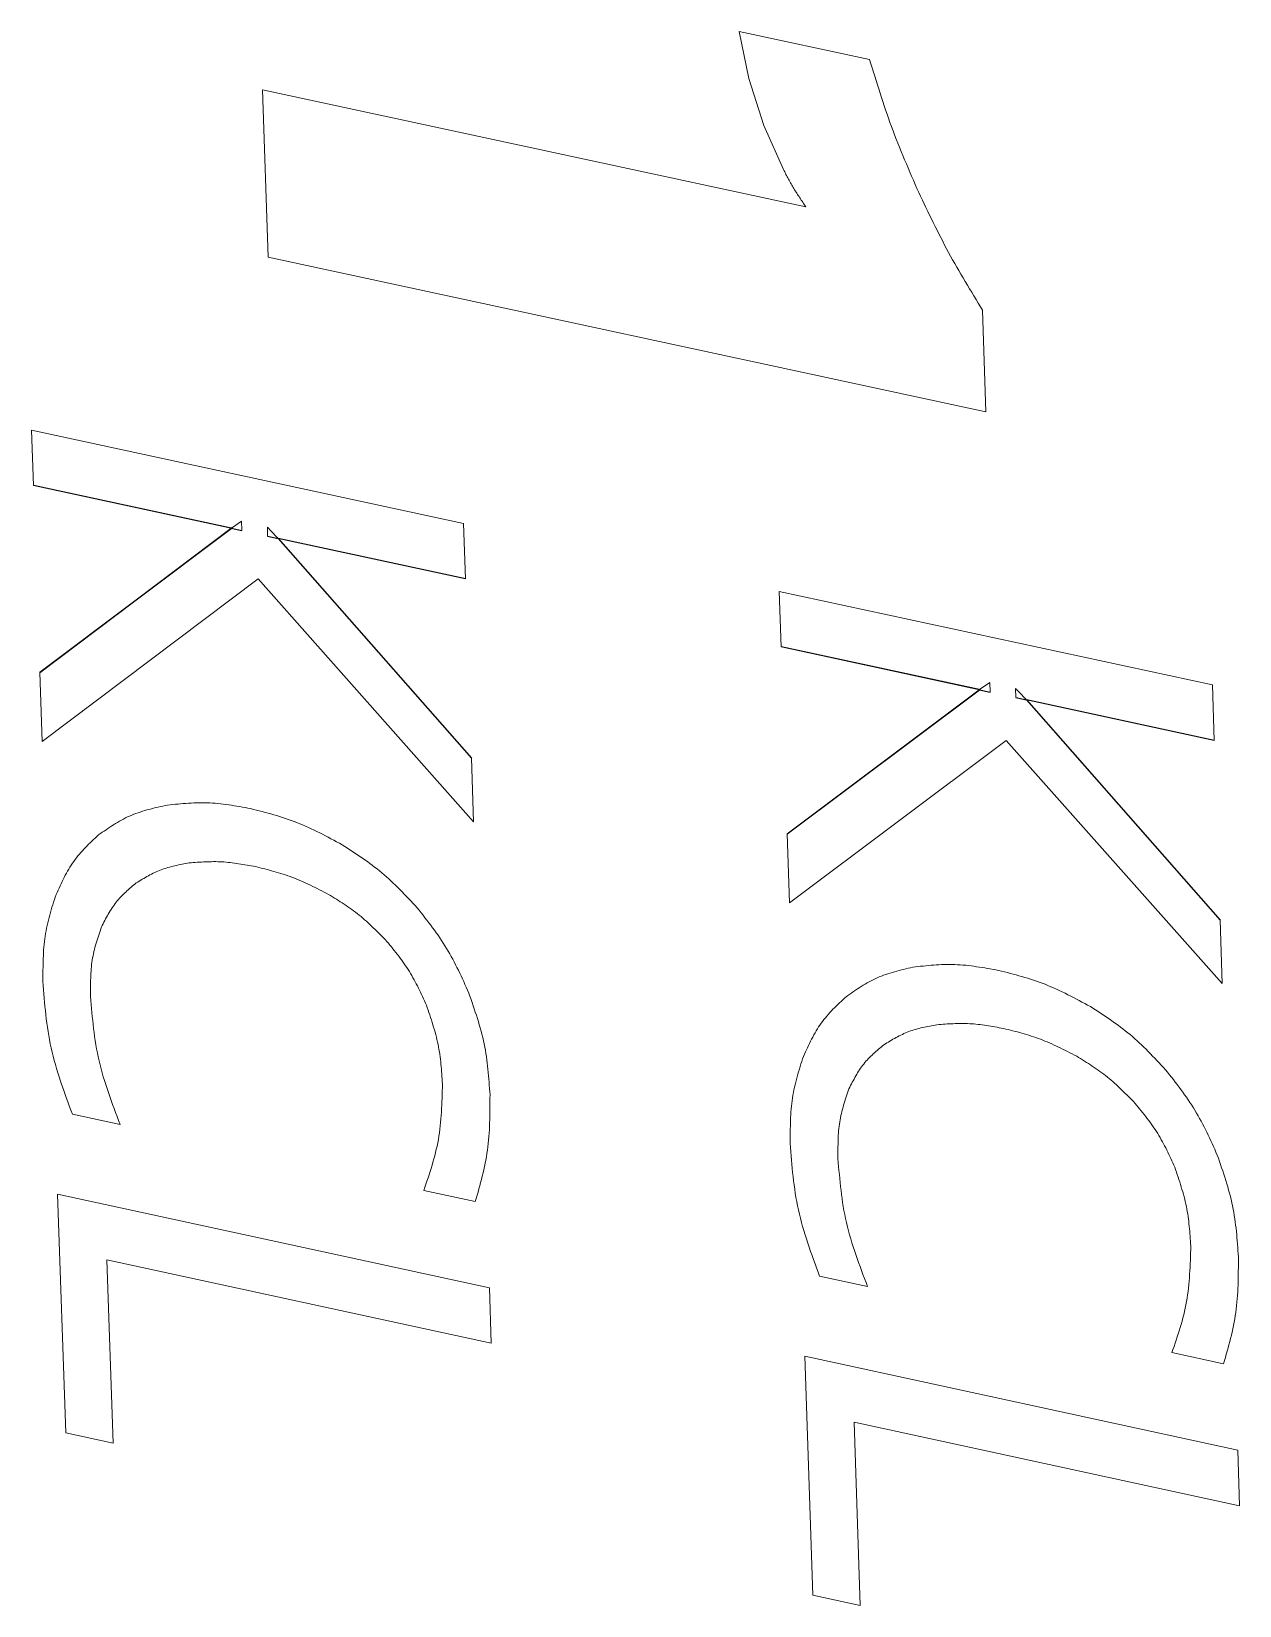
# Model space of a CAD drawing. Header units: millimetres. Extents: x 15 to 415, y 5 to 292.
# Drawn here: x 130.83 to 133.881, y 68.815 to 72.793 of the extents above; entities that cross this region are included whole.
import ezdxf

# ---------------------------------------------------------------- set-up
doc = ezdxf.new("R2010")
doc.units = ezdxf.units.MM
doc.linetypes.add('PHANTOM', pattern=[12.7, 6.35, -1.27, 1.27, -1.27, 1.27, -1.27])

msp = doc.modelspace()

# ---------------------------------------------------------------- linework, layer by layer
at = {"color": 8, "linetype": 'PHANTOM', "lineweight": 18}
for p, q in [((132.6175, 72.7931), (132.9469, 72.7223)), ((132.6417, 72.6745), (132.6175, 72.7931)), ((132.6801, 72.5555), (132.6417, 72.6745)), ((131.4129, 72.6454), (132.7859, 72.35)), ((131.4272, 72.2225), (131.4129, 72.6454)), ((132.7293, 72.4442), (132.6801, 72.5555)), ((133.2409, 71.8318), (131.4272, 72.2225)), ((133.2324, 72.0885), (133.2409, 71.8318)), ((130.8297, 71.7855), (131.9213, 71.5499)), ((130.8345, 71.6454), (130.8297, 71.7855)), ((131.3604, 71.5553), (131.3371, 71.5395)), ((131.3612, 71.5316), (131.3604, 71.5553)), ((131.4355, 71.5303), (131.4255, 71.5405)), ((131.4255, 71.5405), (131.4262, 71.5176)), ((131.9213, 71.5499), (131.926, 71.4097)), ((131.4507, 71.5141), (131.4355, 71.5303)), ((131.4023, 71.4097), (130.8565, 70.9989)), ((131.9467, 70.7956), (131.4023, 71.4097)), ((132.7185, 71.3779), (133.8129, 71.1417)), ((132.7232, 71.2376), (132.7185, 71.3779)), ((130.8565, 70.9989), (130.8506, 71.1733)), ((133.2505, 71.1473), (133.2271, 71.1314)), ((133.2513, 71.1235), (133.2505, 71.1473)), ((133.8129, 71.1417), (133.8175, 71.0013)), ((133.3258, 71.1222), (133.3157, 71.1324)), ((133.3157, 71.1324), (133.3165, 71.1095)), ((133.341, 71.106), (133.3258, 71.1222)), ((133.2923, 71.0014), (132.7448, 70.5904)), ((133.8378, 70.3865), (133.2923, 71.0014)), ((131.9413, 70.9562), (131.9467, 70.7956)), ((132.7448, 70.5904), (132.739, 70.765)), ((133.8325, 70.5472), (133.8378, 70.3865)), ((131.0536, 70.0304), (130.9329, 70.0566)), ((131.9508, 69.8358), (131.8206, 69.864)), ((130.8956, 69.8543), (131.9865, 69.6174)), ((130.9162, 69.2512), (130.8956, 69.8543)), ((131.9912, 69.4774), (131.0203, 69.6883)), ((131.0203, 69.6883), (131.036, 69.2252)), ((132.9417, 69.6208), (132.8207, 69.647)), ((131.9865, 69.6174), (131.9912, 69.4774)), ((132.7832, 69.4445), (133.8768, 69.207)), ((132.8034, 68.8407), (132.7832, 69.4445)), ((133.8412, 69.4256), (133.7106, 69.4539)), ((133.8814, 69.0668), (132.908, 69.2783)), ((132.908, 69.2783), (132.9235, 68.8146)), ((131.036, 69.2252), (130.9162, 69.2512)), ((133.8768, 69.207), (133.8814, 69.0668)), ((132.9235, 68.8146), (132.8034, 68.8407))]:
    msp.add_line(p, q, dxfattribs=at)
at = {"color": 7, "linetype": 'Continuous', "lineweight": 25}
for p, q in [((131.3344, 71.5374), (130.8345, 71.6454)), ((131.3336, 71.5377), (130.8346, 71.6454)), ((130.8506, 71.1733), (131.3344, 71.5374)), ((130.8507, 71.1734), (131.3337, 71.5369)), ((131.3371, 71.5395), (131.3344, 71.5374)), ((131.3344, 71.5374), (131.3345, 71.5375)), ((131.3344, 71.5374), (131.3612, 71.5316)), ((131.4262, 71.5176), (131.4527, 71.5119)), ((131.4527, 71.5119), (131.4507, 71.5141)), ((131.4522, 71.5126), (131.4508, 71.5142)), ((131.4527, 71.5119), (131.9413, 70.9562)), ((131.926, 71.4097), (131.4527, 71.5119)), ((131.9261, 71.4097), (131.4528, 71.5119)), ((133.2244, 71.1294), (132.7232, 71.2376)), ((133.2236, 71.1296), (132.7233, 71.2376)), ((132.739, 70.765), (133.2244, 71.1294)), ((132.7391, 70.765), (133.2237, 71.1289)), ((133.2271, 71.1314), (133.2244, 71.1294)), ((133.2244, 71.1294), (133.2513, 71.1235)), ((133.2244, 71.1294), (133.2245, 71.1294)), ((133.3165, 71.1095), (133.343, 71.1037)), ((133.343, 71.1037), (133.341, 71.106)), ((133.3425, 71.1044), (133.3411, 71.106)), ((133.343, 71.1037), (133.3431, 71.1038)), ((133.343, 71.1037), (133.8325, 70.5472)), ((133.8175, 71.0013), (133.343, 71.1037)), ((133.8176, 71.0013), (133.3431, 71.1038))]:
    msp.add_line(p, q, dxfattribs=at)
at = {"color": 8, "linetype": 'PHANTOM', "lineweight": 18}
for points, knots in [([(132.9469, 72.7223), (132.9642, 72.6656), (132.9989, 72.552), (133.0471, 72.4413), (133.0712, 72.386)], [0, 0, 0, 0, 0.5000127, 1, 1, 1, 1]), ([(132.7859, 72.35), (132.7756, 72.3652), (132.7548, 72.3955), (132.7378, 72.428), (132.7293, 72.4442)], [0, 0, 0, 0, 0.499948, 1, 1, 1, 1]), ([(133.0712, 72.386), (133.0954, 72.3352), (133.1439, 72.2335), (133.2029, 72.1368), (133.2324, 72.0885)], [0, 0, 0, 0, 0.500025, 1, 1, 1, 1]), ([(130.9989, 70.7624), (131.0242, 70.78), (131.0748, 70.8153), (131.1363, 70.8296), (131.167, 70.8368)], [0, 0, 0, 0, 0.499908, 1, 1, 1, 1]), ([(131.167, 70.8368), (131.2021, 70.8408), (131.2722, 70.8489), (131.3462, 70.8355), (131.3832, 70.8289)], [0, 0, 0, 0, 0.499894, 1, 1, 1, 1]), ([(131.3832, 70.8289), (131.4224, 70.8189), (131.5009, 70.7989), (131.5768, 70.758), (131.6148, 70.7375)], [0, 0, 0, 0, 0.500085, 1, 1, 1, 1]), ([(130.8916, 70.6116), (130.9051, 70.641), (130.9321, 70.6996), (130.9766, 70.7415), (130.9989, 70.7624)], [0, 0, 0, 0, 0.500067, 1, 1, 1, 1]), ([(131.6148, 70.7375), (131.6489, 70.7153), (131.7171, 70.671), (131.7752, 70.6091), (131.8042, 70.5782)], [0, 0, 0, 0, 0.500078, 1, 1, 1, 1]), ([(131.2281, 70.6916), (131.2039, 70.6872), (131.1554, 70.6783), (131.1147, 70.6534), (131.0943, 70.6409)], [0, 0, 0, 0, 0.500082, 1, 1, 1, 1]), ([(131.3955, 70.6823), (131.367, 70.6875), (131.31, 70.6979), (131.2554, 70.6937), (131.2281, 70.6916)], [0, 0, 0, 0, 0.500076, 1, 1, 1, 1]), ([(131.5802, 70.6121), (131.5498, 70.6277), (131.4891, 70.659), (131.4267, 70.6745), (131.3955, 70.6823)], [0, 0, 0, 0, 0.499893, 1, 1, 1, 1]), ([(131.0943, 70.6409), (131.0763, 70.6259), (131.0401, 70.5958), (131.0176, 70.5517), (131.0064, 70.5297)], [0, 0, 0, 0, 0.49994, 1, 1, 1, 1]), ([(130.8586, 70.3919), (130.8586, 70.4309), (130.8587, 70.5087), (130.8806, 70.5773), (130.8916, 70.6116)], [0, 0, 0, 0, 0.500157, 1, 1, 1, 1]), ([(131.7275, 70.4933), (131.7048, 70.5165), (131.6594, 70.563), (131.6066, 70.5958), (131.5802, 70.6121)], [0, 0, 0, 0, 0.499889, 1, 1, 1, 1]), ([(131.8042, 70.5782), (131.8304, 70.5448), (131.8828, 70.4782), (131.9172, 70.4013), (131.9345, 70.3628)], [0, 0, 0, 0, 0.499931, 1, 1, 1, 1]), ([(131.0064, 70.5297), (130.9971, 70.5025), (130.9785, 70.4479), (130.9787, 70.3853), (130.9789, 70.354)], [0, 0, 0, 0, 0.499691, 1, 1, 1, 1]), ([(131.8273, 70.3321), (131.8142, 70.361), (131.7879, 70.419), (131.7477, 70.4685), (131.7275, 70.4933)], [0, 0, 0, 0, 0.500069, 1, 1, 1, 1]), ([(132.8874, 70.3535), (132.9128, 70.3712), (132.9635, 70.4065), (133.0252, 70.4208), (133.056, 70.428)], [0, 0, 0, 0, 0.499908, 1, 1, 1, 1]), ([(133.056, 70.428), (133.0912, 70.432), (133.1615, 70.44), (133.2357, 70.4267), (133.2728, 70.42)], [0, 0, 0, 0, 0.499894, 1, 1, 1, 1]), ([(133.2728, 70.42), (133.3121, 70.41), (133.3908, 70.39), (133.4669, 70.349), (133.5049, 70.3284)], [0, 0, 0, 0, 0.500085, 1, 1, 1, 1]), ([(130.9329, 70.0566), (130.9124, 70.1123), (130.8712, 70.2238), (130.8628, 70.3359), (130.8586, 70.3919)], [0, 0, 0, 0, 0.499876, 1, 1, 1, 1]), ([(130.9789, 70.354), (130.9834, 70.2998), (130.9924, 70.1915), (131.0332, 70.0841), (131.0536, 70.0304)], [0, 0, 0, 0, 0.499989, 1, 1, 1, 1]), ([(131.9345, 70.3628), (131.9494, 70.32), (131.9791, 70.2342), (131.985, 70.1485), (131.988, 70.1056)], [0, 0, 0, 0, 0.499831, 1, 1, 1, 1]), ([(132.7797, 70.2027), (132.7933, 70.232), (132.8203, 70.2907), (132.8651, 70.3326), (132.8874, 70.3535)], [0, 0, 0, 0, 0.500067, 1, 1, 1, 1]), ([(131.8679, 70.1333), (131.8657, 70.1664), (131.8614, 70.2326), (131.8386, 70.2989), (131.8273, 70.3321)], [0, 0, 0, 0, 0.500237, 1, 1, 1, 1]), ([(133.5049, 70.3284), (133.5391, 70.3063), (133.6075, 70.2619), (133.6657, 70.1999), (133.6947, 70.1689)], [0, 0, 0, 0, 0.500078, 1, 1, 1, 1]), ([(133.1172, 70.2826), (133.0929, 70.2782), (133.0443, 70.2693), (133.0034, 70.2444), (132.983, 70.2319)], [0, 0, 0, 0, 0.500082, 1, 1, 1, 1]), ([(133.285, 70.2732), (133.2564, 70.2784), (133.1993, 70.2889), (133.1446, 70.2847), (133.1172, 70.2826)], [0, 0, 0, 0, 0.500076, 1, 1, 1, 1]), ([(133.4701, 70.203), (133.4397, 70.2186), (133.3789, 70.2499), (133.3163, 70.2654), (133.285, 70.2732)], [0, 0, 0, 0, 0.499893, 1, 1, 1, 1]), ([(132.983, 70.2319), (132.9649, 70.2169), (132.9286, 70.1868), (132.906, 70.1427), (132.8947, 70.1206)], [0, 0, 0, 0, 0.49994, 1, 1, 1, 1]), ([(132.7464, 69.9827), (132.7465, 70.0217), (132.7466, 70.0997), (132.7687, 70.1683), (132.7797, 70.2027)], [0, 0, 0, 0, 0.500157, 1, 1, 1, 1]), ([(133.6178, 70.0839), (133.595, 70.1072), (133.5496, 70.1538), (133.4966, 70.1866), (133.4701, 70.203)], [0, 0, 0, 0, 0.4998887, 1, 1, 1, 1]), ([(133.6947, 70.1689), (133.721, 70.1355), (133.7734, 70.0688), (133.808, 69.9918), (133.8252, 69.9533)], [0, 0, 0, 0, 0.499931, 1, 1, 1, 1]), ([(131.8206, 69.864), (131.8351, 69.9059), (131.8641, 69.9897), (131.8666, 70.0855), (131.8679, 70.1333)], [0, 0, 0, 0, 0.500191, 1, 1, 1, 1]), ([(131.988, 70.1056), (131.9879, 70.0581), (131.9877, 69.9632), (131.9631, 69.8782), (131.9508, 69.8358)], [0, 0, 0, 0, 0.500081, 1, 1, 1, 1]), ([(132.8947, 70.1206), (132.8854, 70.0933), (132.8667, 70.0388), (132.8669, 69.9761), (132.867, 69.9447)], [0, 0, 0, 0, 0.499691, 1, 1, 1, 1]), ([(133.7177, 69.9225), (133.7046, 69.9515), (133.6783, 70.0095), (133.638, 70.0591), (133.6178, 70.0839)], [0, 0, 0, 0, 0.500069, 1, 1, 1, 1]), ([(132.8207, 69.647), (132.8001, 69.7028), (132.7589, 69.8145), (132.7506, 69.9266), (132.7464, 69.9827)], [0, 0, 0, 0, 0.499876, 1, 1, 1, 1]), ([(132.867, 69.9447), (132.8715, 69.8905), (132.8805, 69.7821), (132.9213, 69.6745), (132.9417, 69.6208)], [0, 0, 0, 0, 0.4999894, 1, 1, 1, 1]), ([(133.8252, 69.9533), (133.8401, 69.9103), (133.8699, 69.8245), (133.8757, 69.7387), (133.8787, 69.6957)], [0, 0, 0, 0, 0.499831, 1, 1, 1, 1]), ([(133.7583, 69.7235), (133.7561, 69.7567), (133.7519, 69.8229), (133.7291, 69.8893), (133.7177, 69.9225)], [0, 0, 0, 0, 0.500237, 1, 1, 1, 1]), ([(133.7106, 69.4539), (133.7252, 69.4959), (133.7544, 69.5798), (133.757, 69.6756), (133.7583, 69.7235)], [0, 0, 0, 0, 0.500191, 1, 1, 1, 1]), ([(133.8787, 69.6957), (133.8785, 69.6482), (133.8782, 69.5531), (133.8536, 69.4681), (133.8412, 69.4256)], [0, 0, 0, 0, 0.500081, 1, 1, 1, 1])]:
    msp.add_open_spline(points, degree=3, knots=knots, dxfattribs=at)

doc.saveas('drawing.dxf')
